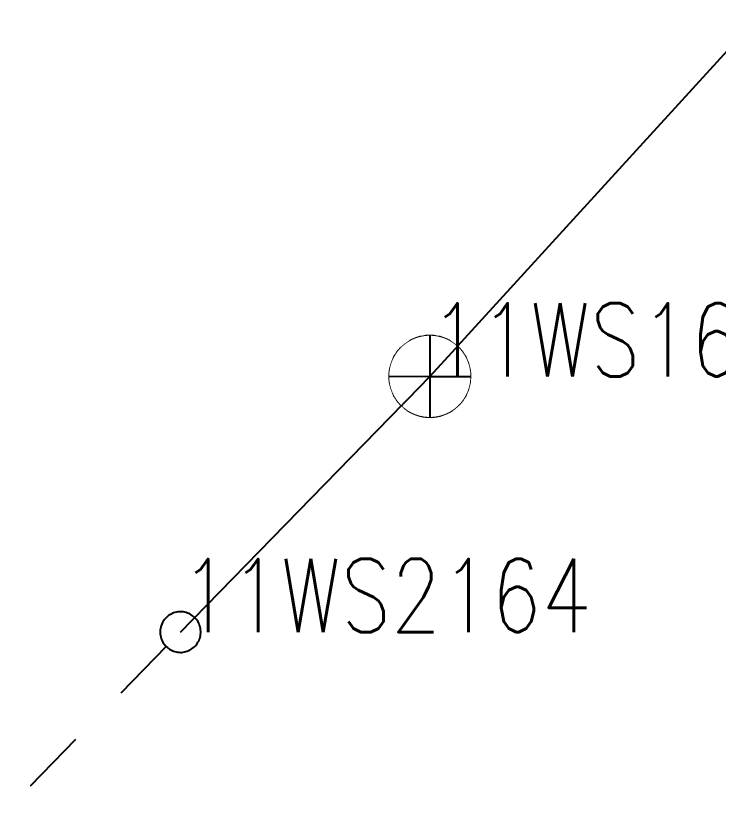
# Model space of a CAD drawing. Extents: x 78813 to 99477, y 2421021 to 2448125.
# Drawn here: x 82638.76 to 82647.41, y 2435975.09 to 2435984.75 of the extents above; entities that cross this region are included whole.
import ezdxf

# ---------------------------------------------------------------- set-up
doc = ezdxf.new("R2010")
doc.units = 0
doc.set_wipeout_variables(frame=1)
doc.layers.get('0').update_dxf_attribs({"linetype": 'CONTINUOUS'})
doc.layers.add('DX_WS', color=16, linetype='CONTINUOUS')
doc.layers.add('WSLINE', color=7, linetype='CONTINUOUS', true_color=0x7f0000)
doc.styles.get("Standard").update_dxf_attribs({"font": 'txt.shx', "bigfont": 'hztxt.shx'})

# ---------------------------------------------------------------- blocks, each defined once
blk = doc.blocks.new('PS污水井')
blk.add_lwpolyline([(1, 0), (0.998, 0.07), (0.99, 0.139), (0.978, 0.208), (0.961, 0.276), (0.94, 0.342), (0.914, 0.407), (0.883, 0.469), (0.848, 0.53), (0.809, 0.588), (0.766, 0.643), (0.719, 0.695), (0.669, 0.743), (0.616, 0.788), (0.559, 0.829), (0.5, 0.866), (0.438, 0.899), (0.375, 0.927), (0.309, 0.951), (0.242, 0.97), (0.174, 0.985), (0.105, 0.995), (0.035, 0.999), (-0.035, 0.999), (-0.105, 0.995), (-0.174, 0.985), (-0.242, 0.97), (-0.309, 0.951), (-0.375, 0.927), (-0.438, 0.899), (-0.5, 0.866), (-0.559, 0.829), (-0.616, 0.788), (-0.669, 0.743), (-0.719, 0.695), (-0.766, 0.643), (-0.809, 0.588), (-0.848, 0.53), (-0.883, 0.469), (-0.914, 0.407), (-0.94, 0.342), (-0.961, 0.276), (-0.978, 0.208), (-0.99, 0.139), (-0.998, 0.07), (-1, 0), (-0.998, -0.07), (-0.99, -0.139), (-0.978, -0.208), (-0.961, -0.276), (-0.94, -0.342), (-0.914, -0.407), (-0.883, -0.469), (-0.848, -0.53), (-0.809, -0.588), (-0.766, -0.643), (-0.719, -0.695), (-0.669, -0.743), (-0.616, -0.788), (-0.559, -0.829), (-0.5, -0.866), (-0.438, -0.899), (-0.375, -0.927), (-0.309, -0.951), (-0.242, -0.97), (-0.174, -0.985), (-0.105, -0.995), (-0.035, -0.999), (0.035, -0.999), (0.105, -0.995), (0.174, -0.985), (0.242, -0.97), (0.309, -0.951), (0.375, -0.927), (0.438, -0.899), (0.5, -0.866), (0.559, -0.829), (0.616, -0.788), (0.669, -0.743), (0.719, -0.695), (0.766, -0.643), (0.809, -0.588), (0.848, -0.53), (0.883, -0.469), (0.914, -0.407), (0.94, -0.342), (0.961, -0.276), (0.978, -0.208), (0.99, -0.139), (1, 0)], close=True)
blk.add_wipeout([(1, 0), (0.998, 0.07), (0.99, 0.139), (0.978, 0.208), (0.961, 0.276), (0.94, 0.342), (0.914, 0.407), (0.883, 0.469), (0.848, 0.53), (0.809, 0.588), (0.766, 0.643), (0.719, 0.695), (0.669, 0.743), (0.616, 0.788), (0.559, 0.829), (0.5, 0.866), (0.438, 0.899), (0.375, 0.927), (0.309, 0.951), (0.242, 0.97), (0.174, 0.985), (0.105, 0.995), (0.035, 0.999), (-0.035, 0.999), (-0.105, 0.995), (-0.174, 0.985), (-0.242, 0.97), (-0.309, 0.951), (-0.375, 0.927), (-0.438, 0.899), (-0.5, 0.866), (-0.559, 0.829), (-0.616, 0.788), (-0.669, 0.743), (-0.719, 0.695), (-0.766, 0.643), (-0.809, 0.588), (-0.848, 0.53), (-0.883, 0.469), (-0.914, 0.407), (-0.94, 0.342), (-0.961, 0.276), (-0.978, 0.208), (-0.99, 0.139), (-0.998, 0.07), (-1, 0), (-0.998, -0.07), (-0.99, -0.139), (-0.978, -0.208), (-0.961, -0.276), (-0.94, -0.342), (-0.914, -0.407), (-0.883, -0.469), (-0.848, -0.53), (-0.809, -0.588), (-0.766, -0.643), (-0.719, -0.695), (-0.669, -0.743), (-0.616, -0.788), (-0.559, -0.829), (-0.5, -0.866), (-0.438, -0.899), (-0.375, -0.927), (-0.309, -0.951), (-0.242, -0.97), (-0.174, -0.985), (-0.105, -0.995), (-0.035, -0.999), (0.035, -0.999), (0.105, -0.995), (0.174, -0.985), (0.242, -0.97), (0.309, -0.951), (0.375, -0.927), (0.438, -0.899), (0.5, -0.866), (0.559, -0.829), (0.616, -0.788), (0.669, -0.743), (0.719, -0.695), (0.766, -0.643), (0.809, -0.588), (0.848, -0.53), (0.883, -0.469), (0.914, -0.407), (0.94, -0.342), (0.961, -0.276), (0.978, -0.208), (0.99, -0.139)])
for p, q in [((-0.001, 1), (0, 0)), ((-1, 0.001), (0, 0)), ((0, 0), (0.001, -1)), ((0, 0), (1, -0.001))]:
    blk.add_line(p, q)
blk = doc.blocks.new('PS非普查')
blk.add_lwpolyline([(3.7, 0), (5.3, 0)])
blk.add_wipeout([(0.5, 0), (0.499, 0.035), (0.495, 0.07), (0.489, 0.104), (0.481, 0.138), (0.47, 0.171), (0.457, 0.203), (0.441, 0.235), (0.424, 0.265), (0.405, 0.294), (0.383, 0.321), (0.36, 0.347), (0.335, 0.372), (0.308, 0.394), (0.28, 0.415), (0.25, 0.433), (0.219, 0.449), (0.187, 0.464), (0.155, 0.476), (0.121, 0.485), (0.087, 0.492), (0.052, 0.497), (0.017, 0.5), (-0.017, 0.5), (-0.052, 0.497), (-0.087, 0.492), (-0.121, 0.485), (-0.155, 0.476), (-0.187, 0.464), (-0.219, 0.449), (-0.25, 0.433), (-0.28, 0.415), (-0.308, 0.394), (-0.335, 0.372), (-0.36, 0.347), (-0.383, 0.321), (-0.405, 0.294), (-0.424, 0.265), (-0.441, 0.235), (-0.457, 0.203), (-0.47, 0.171), (-0.481, 0.138), (-0.489, 0.104), (-0.495, 0.07), (-0.499, 0.035), (-0.5, 0), (-0.499, -0.035), (-0.495, -0.07), (-0.489, -0.104), (-0.481, -0.138), (-0.47, -0.171), (-0.457, -0.203), (-0.441, -0.235), (-0.424, -0.265), (-0.405, -0.294), (-0.383, -0.321), (-0.36, -0.347), (-0.335, -0.372), (-0.308, -0.394), (-0.28, -0.415), (-0.25, -0.433), (-0.219, -0.449), (-0.187, -0.464), (-0.155, -0.476), (-0.121, -0.485), (-0.087, -0.492), (-0.052, -0.497), (-0.017, -0.5), (0.017, -0.5), (0.052, -0.497), (0.087, -0.492), (0.121, -0.485), (0.155, -0.476), (0.187, -0.464), (0.219, -0.449), (0.25, -0.433), (0.28, -0.415), (0.308, -0.394), (0.335, -0.372), (0.36, -0.347), (0.383, -0.321), (0.405, -0.294), (0.424, -0.265), (0.441, -0.235), (0.457, -0.203), (0.47, -0.171), (0.481, -0.138), (0.489, -0.104), (0.495, -0.07)])
blk.add_line((0.5, 0), (2.1, 0))
blk.add_lwpolyline([(0.5, 0), (0.499, 0.035), (0.495, 0.07), (0.489, 0.104), (0.481, 0.138), (0.47, 0.171), (0.457, 0.203), (0.441, 0.235), (0.424, 0.265), (0.405, 0.294), (0.383, 0.321), (0.36, 0.347), (0.335, 0.372), (0.308, 0.394), (0.28, 0.415), (0.25, 0.433), (0.219, 0.449), (0.187, 0.464), (0.155, 0.476), (0.121, 0.485), (0.087, 0.492), (0.052, 0.497), (0.017, 0.5), (-0.017, 0.5), (-0.052, 0.497), (-0.087, 0.492), (-0.121, 0.485), (-0.155, 0.476), (-0.187, 0.464), (-0.219, 0.449), (-0.25, 0.433), (-0.28, 0.415), (-0.308, 0.394), (-0.335, 0.372), (-0.36, 0.347), (-0.383, 0.321), (-0.405, 0.294), (-0.424, 0.265), (-0.441, 0.235), (-0.457, 0.203), (-0.47, 0.171), (-0.481, 0.138), (-0.489, 0.104), (-0.495, 0.07), (-0.499, 0.035), (-0.5, 0), (-0.499, -0.035), (-0.495, -0.07), (-0.489, -0.104), (-0.481, -0.138), (-0.47, -0.171), (-0.457, -0.203), (-0.441, -0.235), (-0.424, -0.265), (-0.405, -0.294), (-0.383, -0.321), (-0.36, -0.347), (-0.335, -0.372), (-0.308, -0.394), (-0.28, -0.415), (-0.25, -0.433), (-0.219, -0.449), (-0.187, -0.464), (-0.155, -0.476), (-0.121, -0.485), (-0.087, -0.492), (-0.052, -0.497), (-0.017, -0.5), (0.017, -0.5), (0.052, -0.497), (0.087, -0.492), (0.121, -0.485), (0.155, -0.476), (0.187, -0.464), (0.219, -0.449), (0.25, -0.433), (0.28, -0.415), (0.308, -0.394), (0.335, -0.372), (0.36, -0.347), (0.383, -0.321), (0.405, -0.294), (0.424, -0.265), (0.441, -0.235), (0.457, -0.203), (0.47, -0.171), (0.481, -0.138), (0.489, -0.104), (0.495, -0.07), (0.5, 0)], close=True)

msp = doc.modelspace()

# ---------------------------------------------------------------- block references
at = {"layer": 'DX_WS', "xscale": 0.5, "yscale": 0.5, "zscale": 0.5}
msp.add_blockref('PS污水井', (82643.86, 2435980.305, -1.156), dxfattribs=at)
at = {"layer": 'DX_WS', "xscale": 0.4999999998649696, "yscale": 0.5, "zscale": 0.5, "rotation": 225.7093663793696}
msp.add_blockref('PS非普查', (82640.789, 2435977.157, -0.995), dxfattribs=at)

# ---------------------------------------------------------------- next in the draw order: linework, layer by layer
at = {"layer": 'WSLINE'}
for p, q in [((82643.86, 2435980.305, -1.156), (82647.916, 2435984.745, -1.256)), ((82640.789, 2435977.157, -0.995), (82643.86, 2435980.305, -1.156))]:
    msp.add_line(p, q, dxfattribs=at)

# ---------------------------------------------------------------- next in the draw order: texts
at = {"layer": 'DX_WS', "width": 0.8}
for s, p in [('11WS1681', (82643.86, 2435980.305, -1.156)), ('11WS2164', (82640.789, 2435977.157, -0.995))]:
    msp.add_text(s, height=0.9, dxfattribs=at).set_placement(p)

doc.saveas('drawing.dxf')
